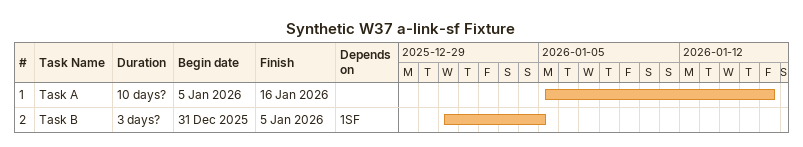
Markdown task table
Synthetic W37 a-link-sf Fixture

| ID | Task | Duration | Start | Finish | Predecessors |
|---|---|---|---|---|---|
| 1 | Task A | 10d? | 2026-01-05 | 2026-01-16 |  |
| 2 | Task B | 3d? | 2025-12-31 | 2026-01-05 | 1SF |
